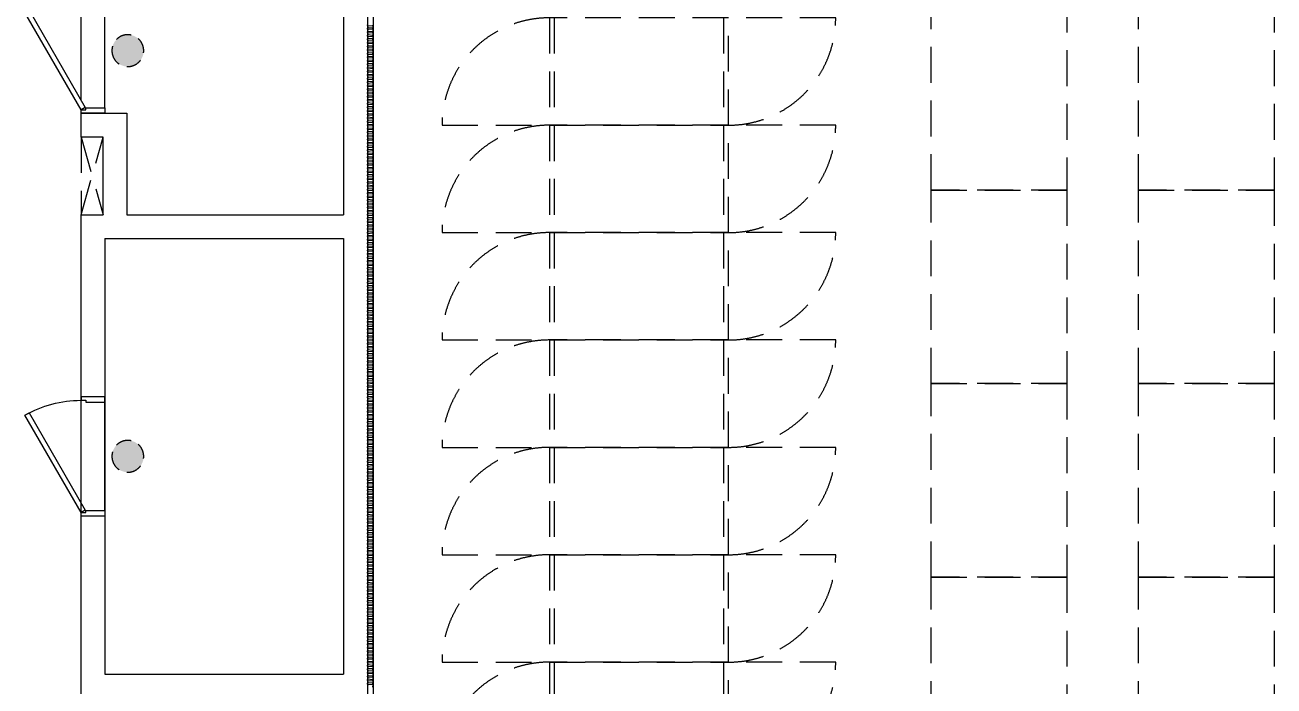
# Model space of a CAD drawing. Header units: millimetres. Extents: x -95754 to 177808, y 34455 to 150605.
# Drawn here: x 101284 to 111754, y 135105 to 140645 of the extents above; entities that cross this region are included whole.
import ezdxf

# ---------------------------------------------------------------- set-up
doc = ezdxf.new("R2010")
doc.units = ezdxf.units.MM
doc.header["$LTSCALE"] = 300
doc.linetypes.add('ghid', pattern=[3, 2, -1])
doc.linetypes.add('H1', pattern=[1.5, 1, -0.5])
doc.layers.add('-----31 Base Plan Equipment', color=5, linetype='Continuous', lineweight=0)
for name, color, linetype in [('A-DOOR', 4, 'Continuous'), ('A-DOOR-1', 1, 'Continuous'), ('A-DOOR-8', 8, 'Continuous'), ('A-ETC-소방', 8, 'H1'), ('A-ETC-전기', 253, 'H1'), ('A-WALL-D', 7, 'Continuous'), ('A-갑종방화문', 7, 'Continuous'), ('A-방화문표기', 6, 'ghid'), ('ISL', 251, 'Continuous')]:
    doc.layers.add(name, color=color, linetype=linetype)

# ---------------------------------------------------------------- blocks, each defined once
blk = doc.blocks.new('FDD-1')
at = {"layer": 'A-DOOR'}
for points in [[(113944, 1122219), (113944, 1122189), (113904, 1122189), (113904, 1122174), (113744, 1122174), (113744, 1122219)], [(113944, 1121249), (114414, 1122063), (114379, 1122083), (113909, 1121269)], [(113944, 1121219), (113944, 1121249), (113904, 1121249), (113904, 1121264), (113744, 1121264), (113744, 1121219)]]:
    blk.add_lwpolyline(points, close=True, dxfattribs=at)
at = {"layer": 'A-DOOR-1'}
blk.add_arc((113944, 1121249), 940, 60, 90, dxfattribs=at)
at = {"layer": 'A-DOOR-8', "linetype": 'Continuous'}
for p, q in [((113944, 1121329), (113944, 1122189)), ((113744, 1121264), (113744, 1122174))]:
    blk.add_line(p, q, dxfattribs=at)
blk = doc.blocks.new('SYM-갑종방화문')
at = {"layer": 'A-방화문표기'}
blk.add_hatch(color=251, dxfattribs=at).paths.add_polyline_path([(-600, 0, 1), (600, 0, 1)])
at = {"layer": 'A-방화문표기', "color": 251}
blk.add_circle((0, 0), 600, dxfattribs=at)
blk = doc.blocks.new('A$C1B410CB1')
at = {"layer": 'A-갑종방화문', "xscale": 0.1666666666666667, "yscale": 0.1666666666666667, "zscale": 0.1666666666666667}
blk.add_blockref('SYM-갑종방화문', (100, 100), dxfattribs=at)
blk = doc.blocks.new('옥내소화전함(650X185)')
at = {"layer": 'A-ETC-소방'}
for p, q in [((0, 650), (185, 0)), ((0, 0), (185, 650))]:
    blk.add_line(p, q, dxfattribs=at)
blk.add_lwpolyline([(185, 0), (185, 650), (0, 650), (0, 0)], close=True, dxfattribs=at)
blk = doc.blocks.new('STS-R')
at = {"layer": 'A-ETC-전기'}
blk.add_lwpolyline([(886994, -128281), (888616, -128281), (888616, -129418), (886994, -129418), (886994, -128281)], dxfattribs=at)
blk = doc.blocks.new('900X1500')
at = {"layer": 'A-ETC-전기'}
for p, q in [((-1460, 900), (-1460, 0)), ((900, 900), (-42, 900)), ((-40, 900), (-40, 0)), ((-2400, 0), (-1458, 0))]:
    blk.add_line(p, q, dxfattribs=at)
at = {"layer": 'A-ETC-전기', "elevation": 0}
blk.add_lwpolyline([(-1500, 900), (-1500, 0), (0, 0), (0, 900)], close=True, dxfattribs=at)
at = {"layer": 'A-ETC-전기'}
for centre, start, end in [((-1500, 0), 90, 180), ((0, 900), 270, 0)]:
    blk.add_arc(centre, 900, start, end, dxfattribs=at)

msp = doc.modelspace()

# ---------------------------------------------------------------- linework, layer by layer
at = {"layer": 'A-WALL-D'}
for p, q in [((104153.6, 142005), (104153.6, 131405)), ((103953.6, 141805), (103953.6, 139055)), ((101753.6, 128705), (101753.6, 139055)), ((102138.6, 139055), (103953.6, 139055)), ((101953.6, 138855), (101953.6, 135205)), ((101953.6, 138855), (103953.6, 138855)), ((103953.6, 138855), (103953.6, 135205)), ((101953.6, 135205), (103953.6, 135205))]:
    msp.add_line(p, q, dxfattribs=at)
at = {"layer": 'A-WALL-D', "elevation": 0}
msp.add_lwpolyline([(101753.6, 139055), (101938.6, 139055), (101938.6, 139705), (101753.6, 139705), (101753.6, 139905), (102138.6, 139905), (102138.6, 139055)], dxfattribs=at)
at = {"layer": 'ISL'}
msp.add_lwpolyline([(102003.6, 142170), (102003.6, 142055), (104203.6, 142055), (104203.6, 131355), (102003.6, 131355), (102003.6, 128755), (103003.6, 128755), (103003.6, 127455), (102003.6, 127455), (102003.6, 127355)], dxfattribs=at)
at = {"layer": 'ISL', "elevation": 0}
msp.add_lwpolyline([(104193.6, 135101, 1.1088889), (104193.6, 135119), (104163.6, 135116, -0.4446901), (104153.6, 135125, -0.4446901), (104163.6, 135134), (104193.6, 135131, 1.1088889), (104193.6, 135149), (104163.6, 135146, -0.4446901), (104153.6, 135155, -0.4446901), (104163.6, 135164), (104193.6, 135161, 1.1088889), (104193.6, 135179), (104163.6, 135176, -0.4446901), (104153.6, 135185, -0.4446901), (104163.6, 135194), (104193.6, 135191, 1.1088889), (104193.6, 135209), (104163.6, 135206, -0.4446901), (104153.6, 135215, -0.4446901), (104163.6, 135224), (104193.6, 135221, 1.1088889), (104193.6, 135239), (104163.6, 135236, -0.4446901), (104153.6, 135245, -0.4446901), (104163.6, 135254), (104193.6, 135251, 1.1088889), (104193.6, 135269), (104163.6, 135266, -0.4446901), (104153.6, 135275, -0.4446901), (104163.6, 135284), (104193.6, 135281, 1.1088889), (104193.6, 135299), (104163.6, 135296, -0.4446901), (104153.6, 135305, -0.4446901), (104163.6, 135314), (104193.6, 135311, 1.1088889), (104193.6, 135329), (104163.6, 135326, -0.4446901), (104153.6, 135335, -0.4446901), (104163.6, 135344), (104193.6, 135341, 1.1088889), (104193.6, 135359), (104163.6, 135356, -0.4446901), (104153.6, 135365, -0.4446901), (104163.6, 135374), (104193.6, 135371, 1.1088889), (104193.6, 135389), (104163.6, 135386, -0.4446901), (104153.6, 135395, -0.4446901), (104163.6, 135404), (104193.6, 135401, 1.1088889), (104193.6, 135419), (104163.6, 135416, -0.4446901), (104153.6, 135425, -0.4446901), (104163.6, 135434), (104193.6, 135431, 1.1088889), (104193.6, 135449), (104163.6, 135446, -0.4446901), (104153.6, 135455, -0.4446901), (104163.6, 135464), (104193.6, 135461, 1.1088889), (104193.6, 135479), (104163.6, 135476, -0.4446901), (104153.6, 135485, -0.4446901), (104163.6, 135494), (104193.6, 135491, 1.1088889), (104193.6, 135509), (104163.6, 135506, -0.4446901), (104153.6, 135515, -0.4446901), (104163.6, 135524), (104193.6, 135521, 1.1088889), (104193.6, 135539), (104163.6, 135536, -0.4446901), (104153.6, 135545, -0.4446901), (104163.6, 135554), (104193.6, 135551, 1.1088889), (104193.6, 135569), (104163.6, 135566, -0.4446901), (104153.6, 135575, -0.4446901), (104163.6, 135584), (104193.6, 135581, 1.1088889), (104193.6, 135599), (104163.6, 135596, -0.4446901), (104153.6, 135605, -0.4446901), (104163.6, 135614), (104193.6, 135611, 1.1088889), (104193.6, 135629), (104163.6, 135626, -0.4446901), (104153.6, 135635, -0.4446901), (104163.6, 135644), (104193.6, 135641, 1.1088889), (104193.6, 135659), (104163.6, 135656, -0.4446901), (104153.6, 135665, -0.4446901), (104163.6, 135674), (104193.6, 135671, 1.1088889), (104193.6, 135689), (104163.6, 135686, -0.4446901), (104153.6, 135695, -0.4446901), (104163.6, 135704), (104193.6, 135701, 1.1088889), (104193.6, 135719), (104163.6, 135716, -0.4446901), (104153.6, 135725, -0.4446901), (104163.6, 135734), (104193.6, 135731, 1.1088889), (104193.6, 135749), (104163.6, 135746, -0.4446901), (104153.6, 135755, -0.4446901), (104163.6, 135764), (104193.6, 135761, 1.1088889), (104193.6, 135779), (104163.6, 135776, -0.4446901), (104153.6, 135785, -0.4446901), (104163.6, 135794), (104193.6, 135791, 1.1088889), (104193.6, 135809), (104163.6, 135806, -0.4446901), (104153.6, 135815, -0.4446901), (104163.6, 135824), (104193.6, 135821, 1.1088889), (104193.6, 135839), (104163.6, 135836, -0.4446901), (104153.6, 135845, -0.4446901), (104163.6, 135854), (104193.6, 135851, 1.1088889), (104193.6, 135869), (104163.6, 135866, -0.4446901), (104153.6, 135875, -0.4446901), (104163.6, 135884), (104193.6, 135881, 1.1088889), (104193.6, 135899), (104163.6, 135896, -0.4446901), (104153.6, 135905, -0.4446901), (104163.6, 135914), (104193.6, 135911, 1.1088889), (104193.6, 135929), (104163.6, 135926, -0.4446901), (104153.6, 135935, -0.4446901), (104163.6, 135944), (104193.6, 135941, 1.1088889), (104193.6, 135959), (104163.6, 135956, -0.4446901), (104153.6, 135965, -0.4446901), (104163.6, 135974), (104193.6, 135971, 1.1088889), (104193.6, 135989), (104163.6, 135986, -0.4446901), (104153.6, 135995, -0.4446901), (104163.6, 136004), (104193.6, 136001, 1.1088889), (104193.6, 136019), (104163.6, 136016, -0.4446901), (104153.6, 136025, -0.4446901), (104163.6, 136034), (104193.6, 136031, 1.1088889), (104193.6, 136049), (104163.6, 136046, -0.4446901), (104153.6, 136055, -0.4446901), (104163.6, 136064), (104193.6, 136061, 1.1088889), (104193.6, 136079), (104163.6, 136076, -0.4446901), (104153.6, 136085, -0.4446901), (104163.6, 136094), (104193.6, 136091, 1.1088889), (104193.6, 136109), (104163.6, 136106, -0.4446901), (104153.6, 136115, -0.4446901), (104163.6, 136124), (104193.6, 136121, 1.1088889), (104193.6, 136139), (104163.6, 136136, -0.4446901), (104153.6, 136145, -0.4446901), (104163.6, 136154), (104193.6, 136151, 1.1088889), (104193.6, 136169), (104163.6, 136166, -0.4446901), (104153.6, 136175, -0.4446901), (104163.6, 136184), (104193.6, 136181, 1.1088889), (104193.6, 136199), (104163.6, 136196, -0.4446901), (104153.6, 136205, -0.4446901), (104163.6, 136214), (104193.6, 136211, 1.1088889), (104193.6, 136229), (104163.6, 136226, -0.4446901), (104153.6, 136235, -0.4446901), (104163.6, 136244), (104193.6, 136241, 1.1088889), (104193.6, 136259), (104163.6, 136256, -0.4446901), (104153.6, 136265, -0.4446901), (104163.6, 136274), (104193.6, 136271, 1.1088889), (104193.6, 136289), (104163.6, 136286, -0.4446901), (104153.6, 136295, -0.4446901), (104163.6, 136304), (104193.6, 136301, 1.1088889), (104193.6, 136319), (104163.6, 136316, -0.4446901), (104153.6, 136325, -0.4446901), (104163.6, 136334), (104193.6, 136331, 1.1088889), (104193.6, 136349), (104163.6, 136346, -0.4446901), (104153.6, 136355, -0.4446901), (104163.6, 136364), (104193.6, 136361, 1.1088889), (104193.6, 136379), (104163.6, 136376, -0.4446901), (104153.6, 136385, -0.4446901), (104163.6, 136394), (104193.6, 136391, 1.1088889), (104193.6, 136409), (104163.6, 136406, -0.4446901), (104153.6, 136415, -0.4446901), (104163.6, 136424), (104193.6, 136421, 1.1088889), (104193.6, 136439), (104163.6, 136436, -0.4446901), (104153.6, 136445, -0.4446901), (104163.6, 136454), (104193.6, 136451, 1.1088889), (104193.6, 136469), (104163.6, 136466, -0.4446901), (104153.6, 136475, -0.4446901), (104163.6, 136484), (104193.6, 136481, 1.1088889), (104193.6, 136499), (104163.6, 136496, -0.4446901), (104153.6, 136505, -0.4446901), (104163.6, 136514), (104193.6, 136511, 1.1088889), (104193.6, 136529), (104163.6, 136526, -0.4446901), (104153.6, 136535, -0.4446901), (104163.6, 136544), (104193.6, 136541, 1.1088889), (104193.6, 136559), (104163.6, 136556, -0.4446901), (104153.6, 136565, -0.4446901), (104163.6, 136574), (104193.6, 136571, 1.1088889), (104193.6, 136589), (104163.6, 136586, -0.4446901), (104153.6, 136595, -0.4446901), (104163.6, 136604), (104193.6, 136601, 1.1088889), (104193.6, 136619), (104163.6, 136616, -0.4446901), (104153.6, 136625, -0.4446901), (104163.6, 136634), (104193.6, 136631, 1.1088889), (104193.6, 136649), (104163.6, 136646, -0.4446901), (104153.6, 136655, -0.4446901), (104163.6, 136664), (104193.6, 136661, 1.1088889), (104193.6, 136679), (104163.6, 136676, -0.4446901), (104153.6, 136685, -0.4446901), (104163.6, 136694), (104193.6, 136691, 1.1088889), (104193.6, 136709), (104163.6, 136706, -0.4446901), (104153.6, 136715, -0.4446901), (104163.6, 136724), (104193.6, 136721, 1.1088889), (104193.6, 136739), (104163.6, 136736, -0.4446901), (104153.6, 136745, -0.4446901), (104163.6, 136754), (104193.6, 136751, 1.1088889), (104193.6, 136769), (104163.6, 136766, -0.4446901), (104153.6, 136775, -0.4446901), (104163.6, 136784), (104193.6, 136781, 1.1088889), (104193.6, 136799), (104163.6, 136796, -0.4446901), (104153.6, 136805, -0.4446901), (104163.6, 136814), (104193.6, 136811, 1.1088889), (104193.6, 136829), (104163.6, 136826, -0.4446901), (104153.6, 136835, -0.4446901), (104163.6, 136844), (104193.6, 136841, 1.1088889), (104193.6, 136859), (104163.6, 136856, -0.4446901), (104153.6, 136865, -0.4446901), (104163.6, 136874), (104193.6, 136871, 1.1088889), (104193.6, 136889), (104163.6, 136886, -0.4446901), (104153.6, 136895, -0.4446901), (104163.6, 136904), (104193.6, 136901, 1.1088889), (104193.6, 136919), (104163.6, 136916, -0.4446901), (104153.6, 136925, -0.4446901), (104163.6, 136934), (104193.6, 136931, 1.1088889), (104193.6, 136949), (104163.6, 136946, -0.4446901), (104153.6, 136955, -0.4446901), (104163.6, 136964), (104193.6, 136961, 1.1088889), (104193.6, 136979), (104163.6, 136976, -0.4446901), (104153.6, 136985, -0.4446901), (104163.6, 136994), (104193.6, 136991, 1.1088889), (104193.6, 137009), (104163.6, 137006, -0.4446901), (104153.6, 137015, -0.4446901), (104163.6, 137024), (104193.6, 137021, 1.1088889), (104193.6, 137039), (104163.6, 137036, -0.4446901), (104153.6, 137045, -0.4446901), (104163.6, 137054), (104193.6, 137051, 1.1088889), (104193.6, 137069), (104163.6, 137066, -0.4446901), (104153.6, 137075, -0.4446901), (104163.6, 137084), (104193.6, 137081, 1.1088889), (104193.6, 137099), (104163.6, 137096, -0.4446901), (104153.6, 137105, -0.4446901), (104163.6, 137114), (104193.6, 137111, 1.1088889), (104193.6, 137129), (104163.6, 137126, -0.4446901), (104153.6, 137135, -0.4446901), (104163.6, 137144), (104193.6, 137141, 1.1088889), (104193.6, 137159), (104163.6, 137156, -0.4446901), (104153.6, 137165, -0.4446901), (104163.6, 137174), (104193.6, 137171, 1.1088889), (104193.6, 137189), (104163.6, 137186, -0.4446901), (104153.6, 137195, -0.4446901), (104163.6, 137204), (104193.6, 137201, 1.1088889), (104193.6, 137219), (104163.6, 137216, -0.4446901), (104153.6, 137225, -0.4446901), (104163.6, 137234), (104193.6, 137231, 1.1088889), (104193.6, 137249), (104163.6, 137246, -0.4446901), (104153.6, 137255, -0.4446901), (104163.6, 137264), (104193.6, 137261, 1.1088889), (104193.6, 137279), (104163.6, 137276, -0.4446901), (104153.6, 137285, -0.4446901), (104163.6, 137294), (104193.6, 137291, 1.1088889), (104193.6, 137309), (104163.6, 137306, -0.4446901), (104153.6, 137315, -0.4446901), (104163.6, 137324), (104193.6, 137321, 1.1088889), (104193.6, 137339), (104163.6, 137336, -0.4446901), (104153.6, 137345, -0.4446901), (104163.6, 137354), (104193.6, 137351, 1.1088889), (104193.6, 137369), (104163.6, 137366, -0.4446901), (104153.6, 137375, -0.4446901), (104163.6, 137384), (104193.6, 137381, 1.1088889), (104193.6, 137399), (104163.6, 137396, -0.4446901), (104153.6, 137405, -0.4446901), (104163.6, 137414), (104193.6, 137411, 1.1088889), (104193.6, 137429), (104163.6, 137426, -0.4446901), (104153.6, 137435, -0.4446901), (104163.6, 137444), (104193.6, 137441, 1.1088889), (104193.6, 137459), (104163.6, 137456, -0.4446901), (104153.6, 137465, -0.4446901), (104163.6, 137474), (104193.6, 137471, 1.1088889), (104193.6, 137489), (104163.6, 137486, -0.4446901), (104153.6, 137495, -0.4446901), (104163.6, 137504), (104193.6, 137501, 1.1088889), (104193.6, 137519), (104163.6, 137516, -0.4446901), (104153.6, 137525, -0.4446901), (104163.6, 137534), (104193.6, 137531, 1.1088889), (104193.6, 137549), (104163.6, 137546, -0.4446901), (104153.6, 137555, -0.4446901), (104163.6, 137564), (104193.6, 137561, 1.1088889), (104193.6, 137579), (104163.6, 137576, -0.4446901), (104153.6, 137585, -0.4446901), (104163.6, 137594), (104193.6, 137591, 1.1088889), (104193.6, 137609), (104163.6, 137606, -0.4446901), (104153.6, 137615, -0.4446901), (104163.6, 137624), (104193.6, 137621, 1.1088889), (104193.6, 137639), (104163.6, 137636, -0.4446901), (104153.6, 137645, -0.4446901), (104163.6, 137654), (104193.6, 137651, 1.1088889), (104193.6, 137669), (104163.6, 137666, -0.4446901), (104153.6, 137675, -0.4446901), (104163.6, 137684), (104193.6, 137681, 1.1088889), (104193.6, 137699), (104163.6, 137696, -0.4446901), (104153.6, 137705, -0.4446901), (104163.6, 137714), (104193.6, 137711, 1.1088889), (104193.6, 137729), (104163.6, 137726, -0.4446901), (104153.6, 137735, -0.4446901), (104163.6, 137744), (104193.6, 137741, 1.1088889), (104193.6, 137759), (104163.6, 137756, -0.4446901), (104153.6, 137765, -0.4446901), (104163.6, 137774), (104193.6, 137771, 1.1088889), (104193.6, 137789), (104163.6, 137786, -0.4446901), (104153.6, 137795, -0.4446901), (104163.6, 137804), (104193.6, 137801, 1.1088889), (104193.6, 137819), (104163.6, 137816, -0.4446901), (104153.6, 137825, -0.4446901), (104163.6, 137834), (104193.6, 137831, 1.1088889), (104193.6, 137849), (104163.6, 137846, -0.4446901), (104153.6, 137855, -0.4446901), (104163.6, 137864), (104193.6, 137861, 1.1088889), (104193.6, 137879), (104163.6, 137876, -0.4446901), (104153.6, 137885, -0.4446901), (104163.6, 137894), (104193.6, 137891, 1.1088889), (104193.6, 137909), (104163.6, 137906, -0.4446901), (104153.6, 137915, -0.4446901), (104163.6, 137924), (104193.6, 137921, 1.1088889), (104193.6, 137939), (104163.6, 137936, -0.4446901), (104153.6, 137945, -0.4446901), (104163.6, 137954), (104193.6, 137951, 1.1088889), (104193.6, 137969), (104163.6, 137966, -0.4446901), (104153.6, 137975, -0.4446901), (104163.6, 137984), (104193.6, 137981, 1.1088889), (104193.6, 137999), (104163.6, 137996, -0.4446901), (104153.6, 138005, -0.4446901), (104163.6, 138014), (104193.6, 138011, 1.1088889), (104193.6, 138029), (104163.6, 138026, -0.4446901), (104153.6, 138035, -0.4446901), (104163.6, 138044), (104193.6, 138041, 1.1088889), (104193.6, 138059), (104163.6, 138056, -0.4446901), (104153.6, 138065, -0.4446901), (104163.6, 138074), (104193.6, 138071, 1.1088889), (104193.6, 138089), (104163.6, 138086, -0.4446901), (104153.6, 138095, -0.4446901), (104163.6, 138104), (104193.6, 138101, 1.1088889), (104193.6, 138119), (104163.6, 138116, -0.4446901), (104153.6, 138125, -0.4446901), (104163.6, 138134), (104193.6, 138131, 1.1088889), (104193.6, 138149), (104163.6, 138146, -0.4446901), (104153.6, 138155, -0.4446901), (104163.6, 138164), (104193.6, 138161, 1.1088889), (104193.6, 138179), (104163.6, 138176, -0.4446901), (104153.6, 138185, -0.4446901), (104163.6, 138194), (104193.6, 138191, 1.1088889), (104193.6, 138209), (104163.6, 138206, -0.4446901), (104153.6, 138215, -0.4446901), (104163.6, 138224), (104193.6, 138221, 1.1088889), (104193.6, 138239), (104163.6, 138236, -0.4446901), (104153.6, 138245, -0.4446901), (104163.6, 138254), (104193.6, 138251, 1.1088889), (104193.6, 138269), (104163.6, 138266, -0.4446901), (104153.6, 138275, -0.4446901), (104163.6, 138284), (104193.6, 138281, 1.1088889), (104193.6, 138299), (104163.6, 138296, -0.4446901), (104153.6, 138305, -0.4446901), (104163.6, 138314), (104193.6, 138311, 1.1088889), (104193.6, 138329), (104163.6, 138326, -0.4446901), (104153.6, 138335, -0.4446901), (104163.6, 138344), (104193.6, 138341, 1.1088889), (104193.6, 138359), (104163.6, 138356, -0.4446901), (104153.6, 138365, -0.4446901), (104163.6, 138374), (104193.6, 138371, 1.1088889), (104193.6, 138389), (104163.6, 138386, -0.4446901), (104153.6, 138395, -0.4446901), (104163.6, 138404), (104193.6, 138401, 1.1088889), (104193.6, 138419), (104163.6, 138416, -0.4446901), (104153.6, 138425, -0.4446901), (104163.6, 138434), (104193.6, 138431, 1.1088889), (104193.6, 138449), (104163.6, 138446, -0.4446901), (104153.6, 138455, -0.4446901), (104163.6, 138464), (104193.6, 138461, 1.1088889), (104193.6, 138479), (104163.6, 138476, -0.4446901), (104153.6, 138485, -0.4446901), (104163.6, 138494), (104193.6, 138491, 1.1088889), (104193.6, 138509), (104163.6, 138506, -0.4446901), (104153.6, 138515, -0.4446901), (104163.6, 138524), (104193.6, 138521, 1.1088889), (104193.6, 138539), (104163.6, 138536, -0.4446901), (104153.6, 138545, -0.4446901), (104163.6, 138554), (104193.6, 138551, 1.1088889), (104193.6, 138569), (104163.6, 138566, -0.4446901), (104153.6, 138575, -0.4446901), (104163.6, 138584), (104193.6, 138581, 1.1088889), (104193.6, 138599), (104163.6, 138596, -0.4446901), (104153.6, 138605, -0.4446901), (104163.6, 138614), (104193.6, 138611, 1.1088889), (104193.6, 138629), (104163.6, 138626, -0.4446901), (104153.6, 138635, -0.4446901), (104163.6, 138644), (104193.6, 138641, 1.1088889), (104193.6, 138659), (104163.6, 138656, -0.4446901), (104153.6, 138665, -0.4446901), (104163.6, 138674), (104193.6, 138671, 1.1088889), (104193.6, 138689), (104163.6, 138686, -0.4446901), (104153.6, 138695, -0.4446901), (104163.6, 138704), (104193.6, 138701, 1.1088889), (104193.6, 138719), (104163.6, 138716, -0.4446901), (104153.6, 138725, -0.4446901), (104163.6, 138734), (104193.6, 138731, 1.1088889), (104193.6, 138749), (104163.6, 138746, -0.4446901), (104153.6, 138755, -0.4446901), (104163.6, 138764), (104193.6, 138761, 1.1088889), (104193.6, 138779), (104163.6, 138776, -0.4446901), (104153.6, 138785, -0.4446901), (104163.6, 138794), (104193.6, 138791, 1.1088889), (104193.6, 138809), (104163.6, 138806, -0.4446901), (104153.6, 138815, -0.4446901), (104163.6, 138824), (104193.6, 138821, 1.1088889), (104193.6, 138839), (104163.6, 138836, -0.4446901), (104153.6, 138845, -0.4446901), (104163.6, 138854), (104193.6, 138851, 1.1088889), (104193.6, 138869), (104163.6, 138866, -0.4446901), (104153.6, 138875, -0.4446901), (104163.6, 138884), (104193.6, 138881, 1.1088889), (104193.6, 138899), (104163.6, 138896, -0.4446901), (104153.6, 138905, -0.4446901), (104163.6, 138914), (104193.6, 138911, 1.1088889), (104193.6, 138929), (104163.6, 138926, -0.4446901), (104153.6, 138935, -0.4446901), (104163.6, 138944), (104193.6, 138941, 1.1088889), (104193.6, 138959), (104163.6, 138956, -0.4446901), (104153.6, 138965, -0.4446901), (104163.6, 138974), (104193.6, 138971, 1.1088889), (104193.6, 138989), (104163.6, 138986, -0.4446901), (104153.6, 138995, -0.4446901), (104163.6, 139004), (104193.6, 139001, 1.1088889), (104193.6, 139019), (104163.6, 139016, -0.4446901), (104153.6, 139025, -0.4446901), (104163.6, 139034), (104193.6, 139031, 1.1088889), (104193.6, 139049), (104163.6, 139046, -0.4446901), (104153.6, 139055, -0.4446901), (104163.6, 139064), (104193.6, 139061, 1.1088889), (104193.6, 139079), (104163.6, 139076, -0.4446901), (104153.6, 139085, -0.4446901), (104163.6, 139094), (104193.6, 139091, 1.1088889), (104193.6, 139109), (104163.6, 139106, -0.4446901), (104153.6, 139115, -0.4446901), (104163.6, 139124), (104193.6, 139121, 1.1088889), (104193.6, 139139), (104163.6, 139136, -0.4446901), (104153.6, 139145, -0.4446901), (104163.6, 139154), (104193.6, 139151, 1.1088889), (104193.6, 139169), (104163.6, 139166, -0.4446901), (104153.6, 139175, -0.4446901), (104163.6, 139184), (104193.6, 139181, 1.1088889), (104193.6, 139199), (104163.6, 139196, -0.4446901), (104153.6, 139205, -0.4446901), (104163.6, 139214), (104193.6, 139211, 1.1088889), (104193.6, 139229), (104163.6, 139226, -0.4446901), (104153.6, 139235, -0.4446901), (104163.6, 139244), (104193.6, 139241, 1.1088889), (104193.6, 139259), (104163.6, 139256, -0.4446901), (104153.6, 139265, -0.4446901), (104163.6, 139274), (104193.6, 139271, 1.1088889), (104193.6, 139289), (104163.6, 139286, -0.4446901), (104153.6, 139295, -0.4446901), (104163.6, 139304), (104193.6, 139301, 1.1088889), (104193.6, 139319), (104163.6, 139316, -0.4446901), (104153.6, 139325, -0.4446901), (104163.6, 139334), (104193.6, 139331, 1.1088889), (104193.6, 139349), (104163.6, 139346, -0.4446901), (104153.6, 139355, -0.4446901), (104163.6, 139364), (104193.6, 139361, 1.1088889), (104193.6, 139379), (104163.6, 139376, -0.4446901), (104153.6, 139385, -0.4446901), (104163.6, 139394), (104193.6, 139391, 1.1088889), (104193.6, 139409), (104163.6, 139406, -0.4446901), (104153.6, 139415, -0.4446901), (104163.6, 139424), (104193.6, 139421, 1.1088889), (104193.6, 139439), (104163.6, 139436, -0.4446901), (104153.6, 139445, -0.4446901), (104163.6, 139454), (104193.6, 139451, 1.1088889), (104193.6, 139469), (104163.6, 139466, -0.4446901), (104153.6, 139475, -0.4446901), (104163.6, 139484), (104193.6, 139481, 1.1088889), (104193.6, 139499), (104163.6, 139496, -0.4446901), (104153.6, 139505, -0.4446901), (104163.6, 139514), (104193.6, 139511, 1.1088889), (104193.6, 139529), (104163.6, 139526, -0.4446901), (104153.6, 139535, -0.4446901), (104163.6, 139544), (104193.6, 139541, 1.1088889), (104193.6, 139559), (104163.6, 139556, -0.4446901), (104153.6, 139565, -0.4446901), (104163.6, 139574), (104193.6, 139571, 1.1088889), (104193.6, 139589), (104163.6, 139586, -0.4446901), (104153.6, 139595, -0.4446901), (104163.6, 139604), (104193.6, 139601, 1.1088889), (104193.6, 139619), (104163.6, 139616, -0.4446901), (104153.6, 139625, -0.4446901), (104163.6, 139634), (104193.6, 139631, 1.1088889), (104193.6, 139649), (104163.6, 139646, -0.4446901), (104153.6, 139655, -0.4446901), (104163.6, 139664), (104193.6, 139661, 1.1088889), (104193.6, 139679), (104163.6, 139676, -0.4446901), (104153.6, 139685, -0.4446901), (104163.6, 139694), (104193.6, 139691, 1.1088889), (104193.6, 139709), (104163.6, 139706, -0.4446901), (104153.6, 139715, -0.4446901), (104163.6, 139724), (104193.6, 139721, 1.1088889), (104193.6, 139739), (104163.6, 139736, -0.4446901), (104153.6, 139745, -0.4446901), (104163.6, 139754), (104193.6, 139751, 1.1088889), (104193.6, 139769), (104163.6, 139766, -0.4446901), (104153.6, 139775, -0.4446901), (104163.6, 139784), (104193.6, 139781, 1.1088889), (104193.6, 139799), (104163.6, 139796, -0.4446901), (104153.6, 139805, -0.4446901), (104163.6, 139814), (104193.6, 139811, 1.1088889), (104193.6, 139829), (104163.6, 139826, -0.4446901), (104153.6, 139835, -0.4446901), (104163.6, 139844), (104193.6, 139841, 1.1088889), (104193.6, 139859), (104163.6, 139856, -0.4446901), (104153.6, 139865, -0.4446901), (104163.6, 139874), (104193.6, 139871, 1.1088889), (104193.6, 139889), (104163.6, 139886, -0.4446901), (104153.6, 139895, -0.4446901), (104163.6, 139904), (104193.6, 139901, 1.1088889), (104193.6, 139919), (104163.6, 139916, -0.4446901), (104153.6, 139925, -0.4446901), (104163.6, 139934), (104193.6, 139931, 1.1088889), (104193.6, 139949), (104163.6, 139946, -0.4446901), (104153.6, 139955, -0.4446901), (104163.6, 139964), (104193.6, 139961, 1.1088889), (104193.6, 139979), (104163.6, 139976, -0.4446901), (104153.6, 139985, -0.4446901), (104163.6, 139994), (104193.6, 139991, 1.1088889), (104193.6, 140009), (104163.6, 140006, -0.4446901), (104153.6, 140015, -0.4446901), (104163.6, 140024), (104193.6, 140021, 1.1088889), (104193.6, 140039), (104163.6, 140036, -0.4446901), (104153.6, 140045, -0.4446901), (104163.6, 140054), (104193.6, 140051, 1.1088889), (104193.6, 140069), (104163.6, 140066, -0.4446901), (104153.6, 140075, -0.4446901), (104163.6, 140084), (104193.6, 140081, 1.1088889), (104193.6, 140099), (104163.6, 140096, -0.4446901), (104153.6, 140105, -0.4446901), (104163.6, 140114), (104193.6, 140111, 1.1088889), (104193.6, 140129), (104163.6, 140126, -0.4446901), (104153.6, 140135, -0.4446901), (104163.6, 140144), (104193.6, 140141, 1.1088889), (104193.6, 140159), (104163.6, 140156, -0.4446901), (104153.6, 140165, -0.4446901), (104163.6, 140174), (104193.6, 140171, 1.1088889), (104193.6, 140189), (104163.6, 140186, -0.4446901), (104153.6, 140195, -0.4446901), (104163.6, 140204), (104193.6, 140201, 1.1088889), (104193.6, 140219), (104163.6, 140216, -0.4446901), (104153.6, 140225, -0.4446901), (104163.6, 140234), (104193.6, 140231, 1.1088889), (104193.6, 140249), (104163.6, 140246, -0.4446901), (104153.6, 140255, -0.4446901), (104163.6, 140264), (104193.6, 140261, 1.1088889), (104193.6, 140279), (104163.6, 140276, -0.4446901), (104153.6, 140285, -0.4446901), (104163.6, 140294), (104193.6, 140291, 1.1088889), (104193.6, 140309), (104163.6, 140306, -0.4446901), (104153.6, 140315, -0.4446901), (104163.6, 140324), (104193.6, 140321, 1.1088889), (104193.6, 140339), (104163.6, 140336, -0.4446901), (104153.6, 140345, -0.4446901), (104163.6, 140354), (104193.6, 140351, 1.1088889), (104193.6, 140369), (104163.6, 140366, -0.4446901), (104153.6, 140375, -0.4446901), (104163.6, 140384), (104193.6, 140381, 1.1088889), (104193.6, 140399), (104163.6, 140396, -0.4446901), (104153.6, 140405, -0.4446901), (104163.6, 140414), (104193.6, 140411, 1.1088889), (104193.6, 140429), (104163.6, 140426, -0.4446901), (104153.6, 140435, -0.4446901), (104163.6, 140444), (104193.6, 140441, 1.1088889), (104193.6, 140459), (104163.6, 140456, -0.4446901), (104153.6, 140465, -0.4446901), (104163.6, 140474), (104193.6, 140471, 1.1088889), (104193.6, 140489), (104163.6, 140486, -0.4446901), (104153.6, 140495, -0.4446901), (104163.6, 140504), (104193.6, 140501, 1.1088889), (104193.6, 140519), (104163.6, 140516, -0.4446901), (104153.6, 140525, -0.4446901), (104163.6, 140534), (104193.6, 140531, 1.1088889), (104193.6, 140549), (104163.6, 140546, -0.4446901), (104153.6, 140555, -0.4446901), (104163.6, 140564), (104193.6, 140561, 1.1088889), (104193.6, 140579), (104163.6, 140576, -0.4446901), (104153.6, 140585, -0.4446901), (104163.6, 140594), (104193.6, 140591, 1.1088889), (104193.6, 140609), (104163.6, 140606, -0.4446901), (104153.6, 140615, -0.4446901), (104163.6, 140624), (104193.6, 140621, 1.1088889), (104193.6, 140639), (104163.6, 140636, -0.4446901), (104153.6, 140645, -0.4446901)], format="xyb", dxfattribs=at)

# ---------------------------------------------------------------- block references
at = {"layer": '-----31 Base Plan Equipment', "rotation": 90.00000000000001}
for p in [(-19401.4, -747732.7, 0), (-17664.4, -747732.7, 0), (-19401.4, -749354.7, 0), (-17664.4, -749354.7, 0), (-19401.4, -750976.7, 0), (-17664.4, -750976.7, 0), (-19401.4, -752598.7, 0), (-17664.4, -752598.7, 0)]:
    msp.add_blockref('STS-R', p, dxfattribs=at)
at = {"layer": 'A-DOOR', "xscale": -1}
for p in [(215697.3, -981314.4), (215697.3, -984689.4)]:
    msp.add_blockref('FDD-1', p, dxfattribs=at)
at = {"layer": 'A-ETC-소방'}
msp.add_blockref('옥내소화전함(650X185)', (101753.6, 139055), dxfattribs=at)
at = {"layer": 'A-ETC-전기'}
for p in [(107179.6, 139805, 0), (107179.6, 138905, 0), (107179.6, 138005, 0), (107179.6, 137105, 0), (107179.6, 136205, 0), (107179.6, 135305, 0), (107179.6, 134405, 0)]:
    msp.add_blockref('900X1500', p, dxfattribs=at)
at = {"layer": 'A-갑종방화문', "xscale": -1.333333333333056, "yscale": 1.333333333333056, "zscale": 1.333333333333056, "rotation": 90}
for p in [(102278.9, 140563.3, 0), (102278.9, 137163.3)]:
    msp.add_blockref('A$C1B410CB1', p, dxfattribs=at)

doc.saveas('drawing.dxf')
